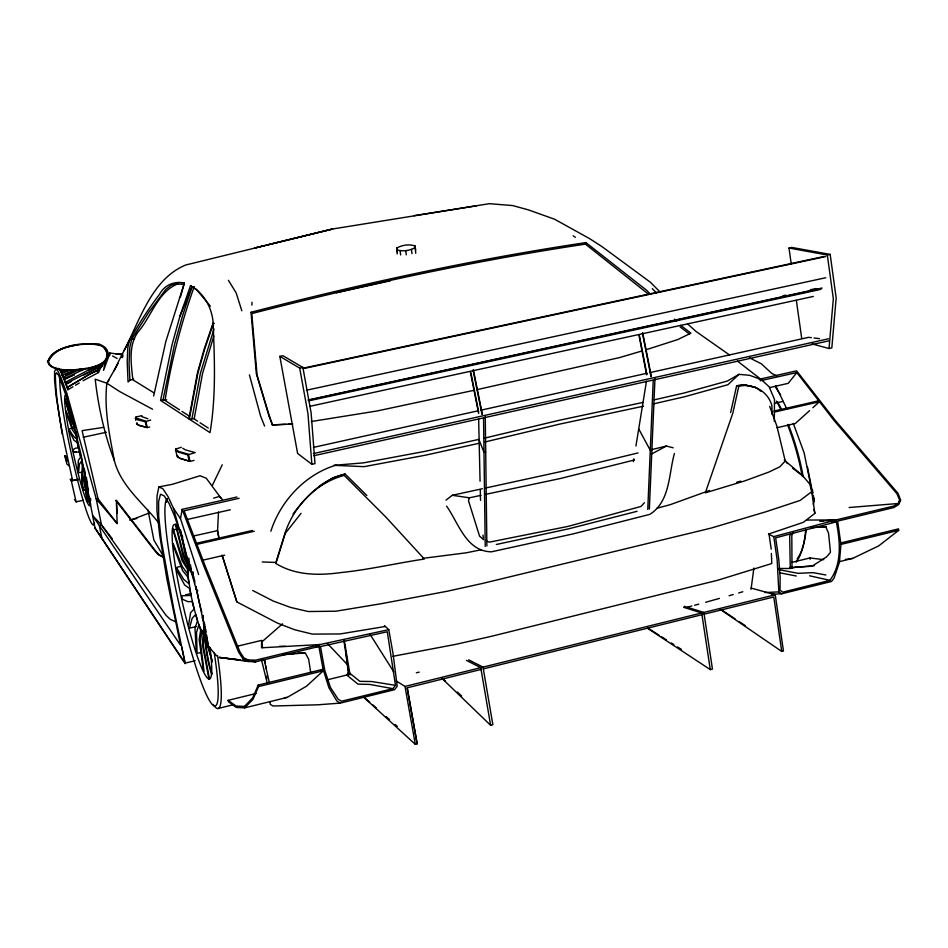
<?xml version="1.0" encoding="UTF-8"?>
<svg xmlns="http://www.w3.org/2000/svg" width="948" height="948" viewBox="0 0 948 948"><rect width="100%" height="100%" fill="white"/><g stroke="black" fill="none" stroke-linecap="round" stroke-linejoin="round"><path stroke-width="1.42" d="M196.26 586.445L196.236 589.301L197.8 590.865M251.919 305.102L251.967 302.27M77.949 470.646L78.352 460.373L80.462 457.434L78.032 445.418L77.203 442.408L74.027 440.334L69.429 431.316M647.768 509.408L653.231 380.397M649.356 509.029L654.961 378.56M415.734 253.306L415.094 245.959C409.157 243.909 402.248 244.999 396.797 247.997L397.224 253.946M204.863 624.637L204.448 632.672L212.388 661.846L204.851 637.032L204.614 627.138L203.619 631.285L203.346 645.588L209.413 678.922M218.514 512.074L217.566 530.524L219.13 538.855M86.541 477.697L86.375 480.565L88.531 490.152M118.05 363.499L106.84 383.217C103.96 409.263 109.541 435.215 114.376 460.681C120.929 486.123 142.757 502.689 158.352 522.478M194.624 583.518L194.814 580.887L193.084 575.768L184.149 556.832L176.115 525.263M85.948 477.034L85.569 482.07L89.859 504.62M774.315 421.469L774.492 399.404L769.148 386.82L761.244 379.544L737.437 361.105M86.268 477.425L85.924 481.845L90.321 505.841M812.009 343.899L829.014 348.52L833.328 298.703L827.32 255.024L788.997 248.021L791.248 264.03M759.206 379.271L796.616 370.846L835.212 420.32L898.052 493.375L900.6 500.058L898.74 504.537L893.786 507.559L837.641 521.127L840.947 544.413L839.418 562.294L834.027 578.173L831.467 581.48L781.685 593.804L772.004 594.195M78.554 472.91L79.371 464.307L81.528 461.024L84.692 471.843L83.756 478.728L87.157 501.101M751.053 589.312L753.885 568.006M101.981 346.02C127.091 368.511 58.717 377.245 49.023 364.601L47.838 361.923C51.014 349.089 68.007 347.075 78.945 344.48M52.306 366.71L49.201 364.269L48.04 361.65C54.297 344.456 87.406 340.818 102.384 346.198M49.569 364.459L48.407 361.84C55.553 344.1 83.08 343.52 99.564 344.243C117.611 351.305 102.953 368.357 89.349 368.227M188.628 624.945L190.595 612.692L193.937 609.197L193.913 607.976L189.434 588.376L184.647 584.987L176.885 570.708L176.304 567.39L183.675 579.37L188.972 583.707L187.396 569.096L182.146 560.789L172.974 530.015L177.015 529.103M633.383 461.652L633.845 458.808M635.93 445.987L646.465 381.238M202.813 615.56L202.398 618.049L204.555 623.429M198.63 574.476L180.499 518.663L182.17 509.349L236.964 497.001M189.316 419.146L197.836 373.263L204.495 349.717L213.146 324.026C214.615 360.11 216.073 396.951 210.018 432.632L189.316 419.146L194.577 418.506M191.887 418.909L200.407 373.311L213.987 329.003M221.216 498.458L206.297 478.254L200.075 475.742L172.323 484.321L158.849 486.916L157.013 496.053L156.918 510.474L159.655 534.968L166.812 578.529L180.558 645.256L92.643 515.7L80.758 453.417L67.545 399.535L58.658 375.42L56.513 372.742L55.34 375.124C56.145 410.816 65.163 445.761 72.593 480.518L78.376 479.735M160.579 400.435L172.038 344.669L179.942 316.194L190.524 285.621C203.903 293.062 211.937 307.626 213.17 322.77L204.235 348.923L197.504 372.635L188.865 418.862L160.579 400.435L166.694 399.772M162.949 400.234L174.527 344.444L182.502 315.945L191.911 287.066L190.524 285.621M674.395 453.535C668.589 474.32 670.366 501.184 649.901 514.349L572.888 533.949L491.372 551.831C466.108 551.286 458.642 523.201 446.615 506.137M136.761 422.903L136.548 423.886L138.621 425.119L147.236 427.572L149.677 427.015M137.389 423.235L137.164 424.254L139.249 425.498L147.236 427.572L145.85 421.137L135.765 417.95L136.002 416.99L141.904 415.639M813.277 504.312L813.953 501.231L804.165 452.943L793.31 423.412M153.659 395.991L165.841 341.47L184.362 283.025C174.29 280.857 164.442 285.052 159.501 294.33C141.442 317.983 126.617 343.946 114.044 370.881M730.635 412.522L736.632 385.777L744.595 384.829L756.125 387.649L760.806 391.228M136.002 416.99L135.363 418.554L137.46 419.763L145.305 421.741L150.72 420.023M107.551 354.884L107.551 352.857M108.878 354.007L109.53 352.929L122.446 354.789C123.631 355.275 122.328 359.067 121.735 356.981M109.056 354.137L109.565 353.462L109.056 355.073M121.794 355.867L122.446 354.789M180.369 297.186L184.362 283.025M585.911 242.605C473.052 259.42 361.496 283.772 251.03 312.259L251.765 313.587C361.84 285.206 473.005 260.925 585.461 244.134L585.911 242.605L646.56 290.23L650.577 294.354M480.991 495.354L469.402 497.807L468.502 500.745L479.546 536.094L483.658 539.756M284.779 533.973L275.655 563.361C295.432 575.602 319.073 575.626 341.375 572.521C369.305 569.606 396.631 563.183 424.372 559.036L385.836 517.051L344.207 475.398C316.265 482.722 293.299 506.682 284.779 533.973L301.061 513.342M276.65 561.05L285.384 532.942M213.81 336.078L202.564 373.405L194.15 418.945L197.682 421.232M270.855 531.236C280.572 500.757 305.718 473.917 336.694 464.958M179.942 316.194L191.911 287.066L194.411 286.794M790.703 533.546L789.696 535.999L790.253 568.468L778.664 568.492M123.987 350.772C139.593 320.851 151.727 278.925 185.725 265.002L332.653 228.989L476.56 205.799M316.039 646.619L318.895 646.489L323.09 669.252L258.235 685.072L252.737 697.823L244.454 706.414L235.969 705.999L228.148 700.335L256.09 693.498M258.235 685.072L258.52 686.601L253.021 699.304L244.726 707.848L236.242 707.409L228.409 701.71L228.148 700.335M793.369 532.231L791.817 535.49L792.007 568.03L790.253 568.468L796.699 567.094L811.95 566.264L826.703 556.772L830.46 552.305L828.552 533.131L825.815 526.946L810.647 527.598M212.293 485.483L222.259 464.793M85.841 368.405L64.002 378.75L65.981 384.485L65.507 382.151L88.472 370.028L101.495 364.068L101.981 366.461L104.197 361.911M67.415 388.419L65.839 383.644L101.815 365.418L98.462 372.528L83.092 380.741M194.032 460.432L189.979 461.38L179.741 458.168L177.015 456.462L175.581 449.186L181.281 447.255M900.6 500.058L898.36 503.495L893.585 506.09L836.077 519.942L773.769 536.615L768.473 534.115M114.376 460.681C104.422 434.445 98.355 407.059 95.191 379.188L106.84 383.217L109.304 379.567M326.847 679.941L346.778 675.035L348.651 672.322L359.837 681.328L371.592 681.529L395.482 685.321L387.294 631.759L320.471 646.548L324.797 670.426L330.449 687.454L338.187 699.269L341.481 701.236L392.91 688.675L395.482 685.321M836.349 521.85L775.654 537.836L778.794 559.593L780.121 576.882L780.038 590.225L782.835 592.156L829.927 580.354C842.334 563.61 840.07 541.154 836.349 521.85L832 522.111M849.088 507.512L898.36 503.495L899.534 499.774L896.891 493.647L834.11 420.568L796.83 372.576L788.215 383.348L769.752 387.554M72.96 386.748L67.9 389.758L67.403 387.353L90.19 373.808L97.964 370.123L101.815 365.418M293.003 514.077C306.263 496.539 322.818 478.847 345.167 474.071M644.427 502.701L641.026 506.445L568.184 526.365L489.322 542.161L487.059 541.201M189.114 460.929L187.811 454.85L195.205 452.599L185.583 449.933L182.763 448.297M133.715 379.046L129.935 380.255L128.063 382.008L127.186 362.077L127.814 347.632L129.556 339.787L134.545 338.59M761.244 379.544L749.584 375.289L739.002 374.353L727.934 384.698L684.634 396.738L653.445 403.895M320.981 671.184L323.09 669.252L328.956 687.821L336.967 701.141L340.285 703.12L394.605 689.67L397.2 686.293L393.065 653.765L388.787 629.662L384.473 625.656M809.592 410.638L795.348 423.472L776.886 427.738M812.874 407.676L818.349 402.746M282.551 623.831L261.624 642.092L262.655 647.591M784.233 460.005L802.932 476.003L809.817 484.215L811.749 491.668L814.877 513.342L803.335 522.336L768.994 533.902L771.21 549.153M840.686 542.979L898.491 528.877L898.692 530.323L878.725 545.882L852.655 558.396L839.999 561.512M445.975 500.141L452.291 495.294L482.39 488.718M811.749 491.668L800.148 500.426L765.711 511.825L711.213 528.072L482.935 583.34L447.219 591.244L381.262 603.698L335.947 611.211L308.219 611.531L290.515 607.419L273.38 601.103L252.725 590.509M318.907 486.537L333.222 477.65L345.167 474.071L366.852 495.508M75.496 385.244L79.288 382.992M244.454 706.414L244.726 707.848L287.197 697.408L306.536 686.186L323.304 670.781L258.52 686.601M739.002 374.353L727.4 381.025L684.077 393.017L654.286 399.831M650.897 454.365L666.373 446.046L673.199 447.8M65.981 384.378L71.088 381.677M83.851 374.946L101.946 366.153M396.679 249.727C402.627 251.812 409.572 250.71 415.023 247.677M64.144 379.484L74.418 374.614L64.109 379.366L63.089 377.055M80.331 369.151L63.635 377.031L64.109 379.366L62.45 375.171L74.086 370.312M88.508 370.099L101.519 364.139L101.981 366.461M69.796 370.17L62.07 373.5L62.532 375.823L60.85 371.462L64.974 369.898M75.449 370.372L65.116 374.733L72.925 371.569M131.061 520.002L149.014 513.081M60.98 372.185L65.104 370.621M65.092 370.597L60.968 372.149L59.641 369.519L60.482 369.767L60.968 372.149L60.506 369.839M112.291 538.855L101.495 524.931L99.362 525.619L101.957 538.654M709.436 490.483L670.331 504.644L656.822 508.306M213.644 498.15L219.32 496.456L222.448 499.406M641.618 351.068L619.471 357.609L476.891 389.675M645.778 349.848L677.844 339.526L690.926 333.151L680.64 325.33M738.705 592.962L742.817 591.753M705.668 602.264L719.437 598.413M729.083 595.723L733.219 594.562M736.584 482.295L740.779 481.146M687.691 607.099L691.839 605.985M694.611 605.251L698.759 604.137M637.092 511.304L568.8 528.783L496.314 544.508M364.02 697.55L415.295 744.31L417.156 743.848L407.202 687.821L481.051 669.442M442.052 678.484L490.614 725.303L492.865 724.722L483.018 667.119L468.691 659.844M647.555 628.275L710.289 669.608L712.446 669.063L703.854 612.444L684.302 606.317M634.39 459.981L560.6 478.456L485.329 494.429M483.314 668.885L701.947 614.707M396.335 681.008L405.009 686.435L775.251 594.763L783.451 650.992L781.721 651.43L720.255 609.351M704.115 614.174L773.781 596.991L781.745 651.418M840.947 544.413L898.692 530.323M791.793 562.401L809.995 557.945L823.8 559.676M217.862 708.535L233.469 704.708M264.634 245.579L254.716 247.997L332.653 228.989L267.466 244.892M637.968 452.943L562.685 471.192L485.258 488.09M652.165 449.494L666.373 446.046M195.146 660.709L185.073 663.15L173.306 606.601L161.243 539.803L158.672 516.222L158.589 501.682L160.508 494.204L164.205 495.946L169.017 503.364L174.148 515.12L182.265 538.511L180.286 530.252M318.895 646.489L255.936 661.716L248.625 661.526L219.367 657.438L239.891 659.95M388.787 629.662L320.104 644.545L255.652 660.164L245.876 659.867M178.082 283.843C159.051 290.775 151.905 314.452 140.138 329.454C127.731 343.105 131.156 363.037 132.827 379.793L153.849 392.78M201.059 652.437L197.077 653.397L196.497 632.494L198.855 624.59L203.31 634.923L202.54 645.458L208.951 678.91M237.45 646.192L261.672 640.374L261.518 647.804L320.104 644.545L315.72 645.043M196.141 626.616L189.529 628.18L192.136 618.321L195.643 614.458L200.656 630.313L199.175 639.639L203.322 669.88M185.63 594.834L190.904 593.602M651.892 449.921L650.269 450.3L638.715 428.887M201.806 560.422L224.605 555.161M177.62 567.082L180.274 566.477M642.934 402.426L558.976 420.343L484.44 438.154M643.514 406.171L559.593 424.123L485.08 441.946M252.405 530.477L195.715 543.453L196.106 544.555L254.254 531.236M774.018 411.041L818.776 400.791L819.451 401.751L774.255 412.107M239.121 498.281L184.09 510.818L205.218 566.063L239.797 651.572L243.837 657.805L248.696 660.306L242.818 658.635L238.469 651.88L203.962 566.359L182.17 509.349M485.696 451.947L484.001 452.338L479.119 440.05M774.563 403.338L783.155 401.383M129.663 520.096L136.879 518.473M62.272 434.267L55.944 394.996L54.581 379.923L54.581 371.237L55.908 368.902L58.101 371.343L61.028 377.695L66.917 393.598L96.186 498.755L117.149 523.557L98.023 498.778L82.097 430.653L103.557 427.358M186.72 519.587L230.269 509.787M313.764 455.751L828.753 340.853M117.149 523.557L116.367 500.307L155.591 550.942L159.039 554.687L163.317 556.986M829.014 348.52L831.823 347.892L836.172 298.075L830.175 254.396L791.758 247.428L788.997 248.021M760.13 380.776L796.83 372.576M193.546 535.999L217.507 530.643L219.13 539.365M85.913 489.761L83.412 490.317C82.654 490.815 81.279 460.515 84.751 470.279M313.409 447.409L478.005 410.828M480.885 410.188L646.927 373.275M649.807 372.635L808.62 337.334L811.346 337.666M74.537 499.501L76.101 501.859L83.246 500.26M90.072 501.35L87.548 501.907L84.455 480.198L85.202 472.104M313.373 453.606L828.469 338.791M478.752 439.422L424.692 451.402L363.44 462.873L333.791 465.314L364.115 466.653L425.356 455.206L479.392 443.214M336.374 292.754L390.315 280.821M79.798 472.637L82.286 472.092M474.059 390.303L376.83 411.017L311.323 421.516M78.447 479.238L71.301 480.814L70.14 479.119M309.735 406.348L813.289 296.451M83.187 437.265L106.318 432.264M306.453 390.232L825.767 277.74M782.823 295.776L785.714 295.148M810.256 289.804L816.027 288.548M307.981 400.032L822.082 288.026M308.906 400.068L820.707 288.69M309.107 400.755L820.944 289.33M66.467 413.079L72.249 429.61L76.16 435.333L78.281 447.883L75.556 448.143L73.079 449.719L73.66 452.267L76.136 451.722M416.35 672.76L419.206 672.132M279.826 356.353L299.71 368.108L302.886 367.433L311.145 413.02L314.985 463.619L311.88 464.307L297.613 453.464L279.826 356.353L282.907 355.713L302.886 367.433M827.32 255.024L830.164 254.408M303.028 368.203L824.061 256.481M303.194 368.63L825.744 256.564M70.211 428.603L72.7 428.058M481.11 549.781L466.262 552.803L422.915 558.348M66.289 458.808L65.637 458.939L64.985 455.704L66.099 457.872M795.775 567.283L814.439 565.672M392.768 656.336L455.431 644.427L490.922 636.428L717.66 580.259L771.779 563.539L771.376 553.478M385.315 626.474L340.095 633.951L312.378 634.105L294.662 629.756L277.491 623.12L236.739 601.861L222.259 555.528M414.039 215.658L489.381 203.69L512.643 205.562L528.32 209.852L554.639 219.249L589.538 238.6L601.601 246.338L650.458 282.291L660.483 292.458M845.415 559.427L852.655 558.396M736.632 385.777L744.595 384.829L756.125 387.649M82.239 369.329L68.138 370.206L61.454 369.459M284.436 697.704L287.197 697.408M297.613 653.314L304.509 652.674M820.162 521.127L836.077 519.942L806.831 520.061M340.285 703.12L317.71 704.814L273.036 705.999L270.239 704.352L269.943 701.556M819.736 527.064L826.312 526.59M789.684 567.508L796.699 567.094M286.414 654.108L293.465 653.705M251.03 312.259L256.339 373.737L268.746 415.212L272.36 424.929L292.185 423.886M282.516 654.784L305.256 652.899L308.681 659.287L310.612 672.108M765.107 592.536L778.841 591.884L781.685 593.804M272.36 424.929L285.526 424.372M288.453 424.254L292.837 424.076M67.746 370.016C79.277 369.767 116.379 367.658 104.754 347.975M86.292 344.006L99.433 344.491M122.695 354.007L116.059 354.078M279.589 646.299L285.431 646.335M820.056 520.95L822.983 520.985M184.433 284.281L175.83 284.033L171.304 285.111L165.912 289.318L149.12 311.726L131.784 339.064L129.769 347.703L129.035 363.724L129.935 380.255M262.229 561.974L276.212 562.46M820.127 520.962L823.077 521.127M73.66 452.267L79.182 451.983C85.332 463.904 79.596 476.145 82.879 488.647M242.818 660.27L247.191 660.744M251.564 661.23L255.936 661.716L251.741 661.23M240.543 659.938L219.367 657.438M243.34 660.258L247.535 660.744M814.071 337.998L819.522 338.661M452.291 495.294L469.402 497.807M392.91 688.675L369.637 684.409L357.929 684.112L346.778 675.035M825.874 574.986L813.064 572.639L798.157 573.339L778.486 569.57M809.58 575.792L829.927 580.354M779.481 572.746L796.308 576.017M56.086 368.274L61.833 369.661M147.9 418.767L141.714 416.599M751.053 588.056L775.251 594.763M187.811 454.85L178.449 452.172L175.7 450.525L175.581 449.186M683.579 607.289L701.686 612.977L710.289 669.608M109.53 352.929C110.703 353.414 109.411 357.206 108.83 355.121M69.453 466.167L66.798 463.975L64.985 455.704M51.939 366.521L56.465 368.476M175.961 621.888L170.308 619.376L165.983 615.288L101.495 524.931L92.643 515.7L95.096 528.332L185.18 663.695L181.815 647.105M158.849 486.916L162.807 488.682L168.033 496.562L173.389 508.164L197.753 594.799L208.382 646.358L216.713 655.874M163.198 557.021L158.446 554.829L155.01 551.072L115.846 500.426M776.756 375.835L771.814 373.441L761.256 363.736L749.477 357.834M242.818 658.635L248.625 661.526M466.475 660.389L480.755 667.676L490.614 725.303M191.911 287.066L196.426 289.472L210.397 306.204M152.545 409.228L119.673 391.536L106.84 383.217M112.563 355.998L117.161 358.474M647.733 628.003L658.943 635.113M661.431 636.689L666.408 639.853M671.385 643.005L673.874 644.581M677.607 646.951L681.339 649.321M200.04 422.749L208.299 428.058M179.551 409.832L165.023 400.471A591.86 532.172 -58.4 0 1 193.949 287.363M181.969 411.396L189.233 416.077M720.587 609.268L735.375 619.091M739.073 621.544L745.235 625.633M573.149 235.779L575.389 237.296M213.17 322.77L214.295 323.576M792.635 468.229L802.932 476.003M680.143 326.93L689.279 333.897M729.51 354.955L696.093 331.504L687.727 324.05M585.461 244.134L648.088 293.868M364.174 697.278L369.684 702.124M373.002 705.039L376.309 707.943M386.251 716.676L389.557 719.591M395.079 724.438L397.283 726.381M442.278 678.175L445.513 681.15M457.351 692.04L461.652 696.01M652.248 288.654L656.419 292.825M674.62 319.132L676.635 321.194M327.901 643.976L347.928 665.188M59.736 370.23L58.563 368.345M784.754 460.053L787.35 463.608M228.421 280.324L236.182 292.932L241.823 310.802M173.389 508.164L180.499 518.663M183.817 661.254L95.013 527.906M209.401 646.797L210.586 648.574M775.026 386.429L780.607 394.961M370.111 634.402L393.776 671.895M75.129 427.749L71.456 421.896L65.234 400.198M60.85 371.462L62.532 375.823M74.359 424.822L71.384 419.905L65.163 398.93M71.574 478.787L72.593 480.518L71.301 480.814L76.101 501.859M163.435 556.298L153.884 540.064L147.983 510M68.967 428.863C71.55 434.397 80.023 445.927 75.828 431.316L71.787 426.28L66.182 411.065M192.894 573.872L190.145 569.132L188.782 558.076M193.7 577L191.686 573.504L190.501 565.032M47.4 361.152L47.838 361.923M74.643 423.578L71.775 418.412L65.933 394.724M73.304 420.284L66.099 394.415M189.896 566.797L186.199 559.83L180.393 529.885M191.105 569.179L187.443 562.105L182.253 536.734M775.713 385.824L786.923 409.145M64.002 378.75L65.981 384.485M203.393 623.831L205.041 627.612M65.839 383.644L67.403 387.353M264.587 426.09L260.582 416.077L249.407 374.839M173.259 543.797L182.158 566.288L187.977 574.429L188.853 569.961L188.344 565.897L183.402 556.95L175.344 524.066M269.516 416.599L272.68 425.107M173.543 546.451L182.597 570.649L187.775 577L188.972 581.977L191.058 595.462L181.672 595.759L182.478 599.278L187.988 601.684L192.1 601.542L197.125 619.4L197.374 621.284L194.992 628.121L196.2 650.897M769.669 406.313L776.91 426.173L785.228 461.012L779.801 466.819L768.947 472.033L744.346 481.039L705.324 492.841L732.863 413.02L738.765 386.357C752.949 382.743 768.093 391.441 771.909 405.673L772.051 414.501M261.47 659.784L267.289 683.318M236.87 601.814L222.105 555.35M146.478 427.169L145.305 421.741M264.16 659.69L269.386 682.797M173.034 528.439L182.312 558.348L188.214 569.025L190.524 570.554L190.512 567.959M269.516 416.599L257.086 375.1L251.765 313.587M192.171 572.663L192.788 574.725M75.105 426.055L75.485 427.406M813.894 509.491L814.877 513.342M211.831 674.798C206.948 660.685 205.657 645.434 203.619 631.285L201.888 630.361L200.431 642.08L204.045 671.267M211.961 673.412C206.546 657 205.289 640.398 203.939 623.511M65.436 455.621L66.597 460.681M66.396 459.14L66.976 461.664M86.327 478.645L87.56 484.31M72.012 414.217L73.186 419.727M97.964 370.123L98.462 372.528L98 370.194L90.214 373.879L67.427 387.424L67.9 389.758M473.384 369.933L482.342 414.205M473.04 370.016L481.999 414.276M101.495 524.931L96.186 498.755L98.023 498.778L98.58 501.563M807.447 467.032L812.566 492.877M813.135 495.745L814.273 501.492L813.348 495.697M642.744 332.985L651.347 376.51M642.412 333.056L651.015 376.581M470.931 372.92L478.693 412.024M470.303 371.545L478.633 413.553M639.225 334.68L646.915 374.602M638.893 334.751L646.583 374.673M62.45 375.171L62.58 375.894M299.687 368.097L307.97 413.707L311.856 464.319M407.202 687.821L417.156 743.848M405.009 686.435L415.295 744.31M344.231 640.125L350.073 674.976M264.907 660.318L265.369 663.162M265.831 666.006L266.293 668.861M266.329 676.043L266.803 678.922M202.979 615.418L203.417 618.155M812.436 489.903L812.898 492.794M205.704 629.318L206.154 632.15M206.605 634.994L208.382 646.358M343.84 640.125L348.426 670.864M773.769 536.615L777.159 559.995L778.841 591.884M809.995 557.945L810.185 559.249M796.367 300.433L801.688 338.282M400.092 250.746L400.637 254.965M396.797 247.997L397.354 252.204M411.444 249.478L411.989 253.697M405.732 250.651L406.277 254.87M415.094 245.959L415.627 250.165M345.179 644.759L345.499 647.626M345.819 650.494L348.509 674.893M483.03 535.122L483.326 538.002M177.584 455.443L177.703 456.877L180.428 458.583L189.979 461.38L188.427 454.187L178.899 451.497L176.15 449.838L176.032 448.475M135.588 417.618L135.742 420.331M193.096 571.952L193.439 578.079M116.604 504.644L117.078 513.318M478.633 418.72L480.067 481.217M480.281 490.045L480.518 500.343M485.258 416.421L486.881 545.977M483.551 418.293L485.234 546.356M94.504 523.047A76.326 6.553 77.7 0 1 74.252 466.689A76.326 6.553 77.7 0 1 60.127 377.458M90.558 503.53A56.738 4.882 77.7 0 1 72.676 450.395A56.738 4.882 77.7 0 1 67.569 397.165M90.522 498.281A56.738 4.882 77.7 0 1 90.629 500.745M217.566 655.708A109.731 13.153 77.2 0 1 213.146 704.447M166.575 502.179A109.731 13.153 77.2 0 1 167.026 498.897M214.319 653.208A106.591 12.679 77.2 0 1 193.356 658.753A106.591 12.679 77.2 0 1 167.132 498.518M209.994 647.804A79.217 9.444 77.2 0 1 201.213 666.728A79.217 9.444 77.2 0 1 175.084 564.321A79.217 9.444 77.2 0 1 180.393 531.816M181.175 533.475A79.217 9.444 77.2 0 1 182.656 536.864M201.817 612.1A26.473 3.271 77.2 0 1 196.212 587.357M776.4 401.099A103.782 38.05 76.1 0 1 781.152 410.259M787.563 424.882A103.782 38.05 76.1 0 1 802.138 475.943M805.729 529.351A103.782 38.05 76.1 0 1 796.154 562.176M777.561 401.928A100.772 37.043 76 0 1 781.78 409.903M788.262 424.396A100.772 37.043 76 0 1 803.229 476.903M806.132 530.086A100.772 37.043 76 0 1 797.102 558.953M105.323 360.667L103.581 370.348L108.783 356.258L105.323 360.667"/></g></svg>
